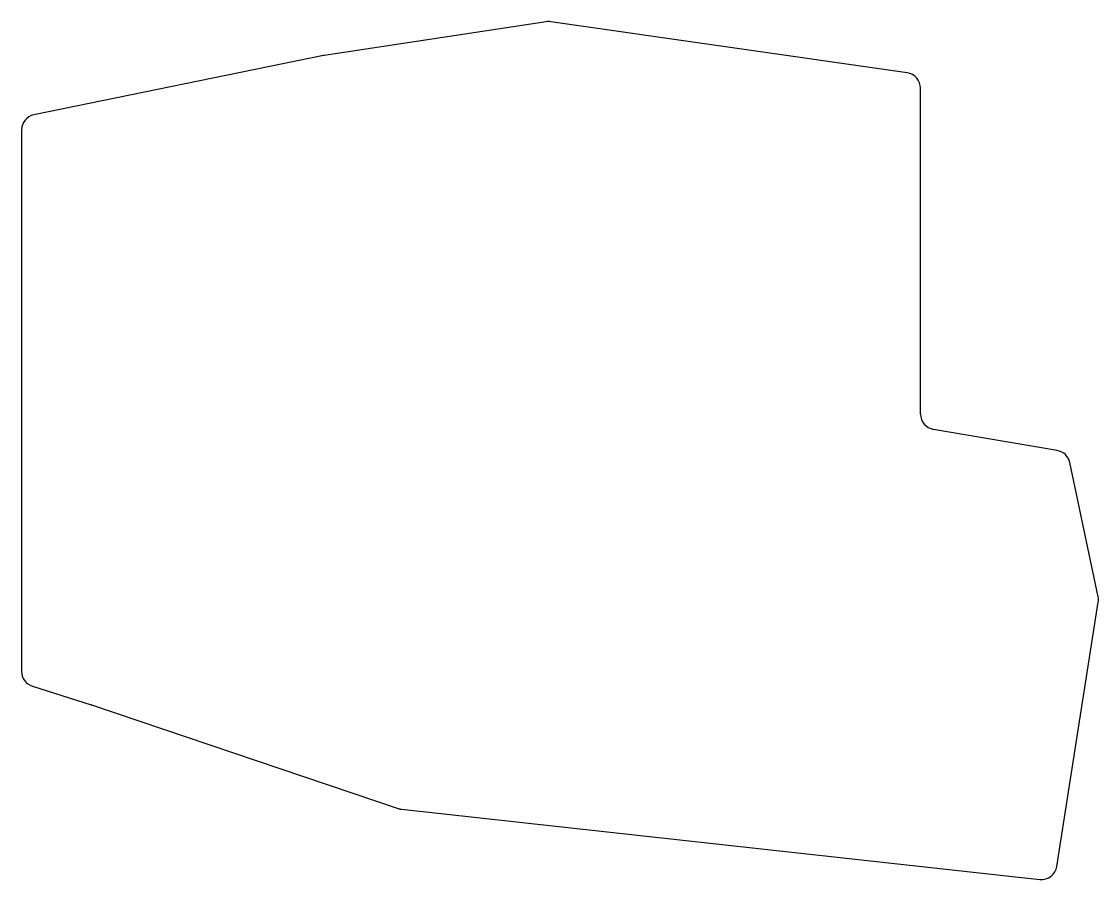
# Model space of a CAD drawing. Header units: millimetres. Extents: x 89 to 228, y -135 to -24.
import ezdxf

# ---------------------------------------------------------------- set-up
doc = ezdxf.new("R2010")
doc.units = ezdxf.units.MM

msp = doc.modelspace()

# ---------------------------------------------------------------- linework, layer by layer
for p, q in [((156.71, -24.14), (128.05, -28.49)), ((203.28, -30.75), (157.29, -24.14)), ((127.95, -28.51), (90.6, -36.17)), ((205, -74.81), (205, -32.73)), ((89, -38.13), (89, -108.04)), ((222.66, -79.52), (206.66, -76.78)), ((227.92, -98.39), (224.28, -81.08)), ((222.61, -133.21), (227.94, -99.11)), ((90.4, -109.94), (97.98, -112.34)), ((98.02, -112.36), (137.59, -125.73)), ((138.02, -125.82), (220.41, -134.89))]:
    msp.add_line(p, q)
for centre, start, end in [((157.01, -26.12), 81.8198, 98.6274), ((128.35, -30.47), 98.6274, 101.5922), ((203, -32.73), 0, 81.8198), ((91, -38.13), 101.5922, 180), ((207, -74.81), 180, 260.2933), ((222.32, -81.49), 11.8887, 80.2933), ((225.97, -98.8), 351.103, 11.8887), ((91, -108.04), 180, 252.4287), ((97.38, -114.25), 71.3278, 72.4287), ((138.23, -123.84), 251.3278, 263.7217), ((220.63, -132.9), 263.7217, 351.103)]:
    msp.add_arc(centre, 2, start, end)

doc.saveas('drawing.dxf')
